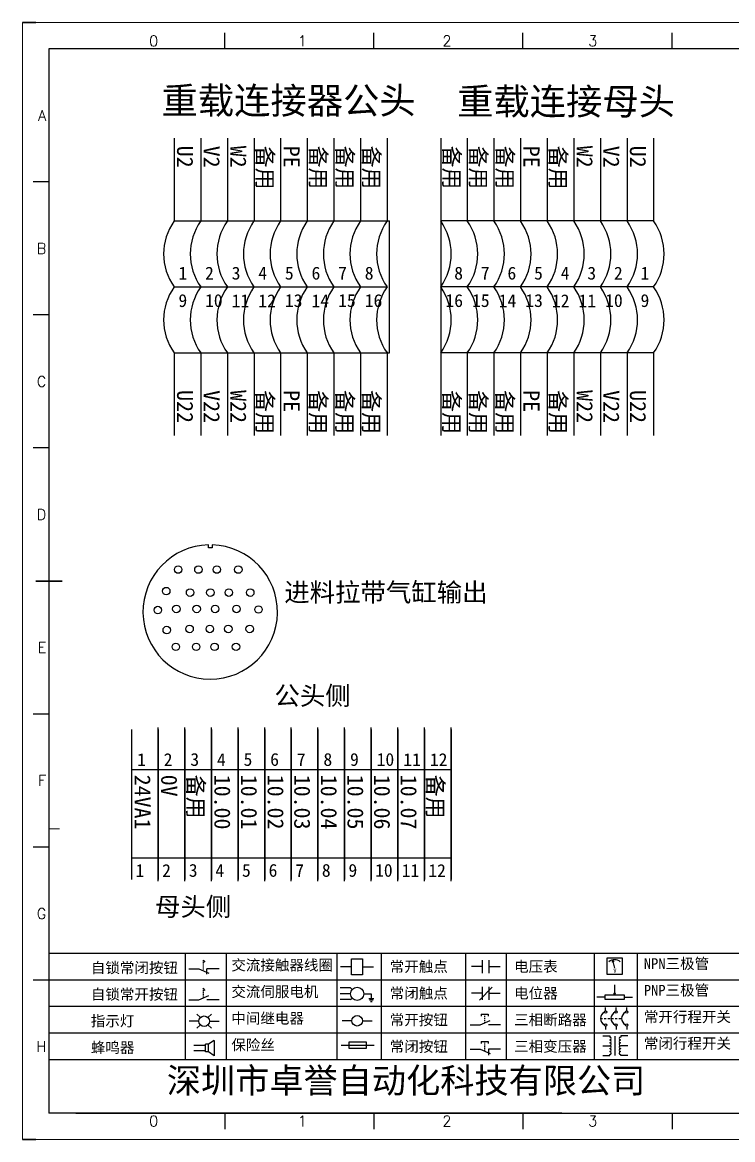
# Model space of a CAD drawing. Header units: millimetres. Extents: x -300 to 54435, y -106 to 60527.
# Drawn here: x 460.4 to 593.8, y 329.8 to 539.8 of the extents above; entities that cross this region are included whole.
import ezdxf
from ezdxf.enums import TextEntityAlignment as Align

# ---------------------------------------------------------------- set-up
doc = ezdxf.new("R2010")
doc.units = ezdxf.units.MM
doc.layers.add('AE_BOR', color=1, linetype='Continuous')
doc.layers.add('DESC', color=1, linetype='Continuous')
doc.styles.get("Standard").update_dxf_attribs({"font": ''})
doc.styles.add('WD', font='romans.shx', dxfattribs={"width": 0.8, "bigfont": 'gbcbig.shx'})
doc.styles.add('汉字', font='')
doc.styles.get('Standard').set_extended_font_data('SimSun')
doc.styles.get('汉字').set_extended_font_data('新宋体')

# ---------------------------------------------------------------- blocks, each defined once
blk = doc.blocks.new('*U4')
at = {"linetype": 'ByBlock'}
for p, q in [((-1909.23, -780.45), (-1909.23, -780.67)), ((-1909.23, -780.45), (-1908.92, -780.84)), ((-1909.23, -780.84), (-1909.23, -781.05)), ((-1911.92, -782.07), (-1910.06, -782.07)), ((-1910.06, -782.07), (-1908.18, -782.88)), ((-1909.23, -781.23), (-1909.23, -781.44)), ((-1909.23, -781.61), (-1909.23, -781.83)), ((-1909.23, -782), (-1909.23, -782.21)), ((-1909.23, -782.38), (-1909.23, -782.43)), ((-1908.52, -783.07), (-1908.52, -782.07)), ((-1906.25, -782.07), (-1908.52, -782.07))]:
    blk.add_line(p, q, dxfattribs=at)
blk = doc.blocks.new('*U6')
at = {"linetype": 'ByBlock'}
for p, q in [((-1908.88, -791.17), (-1909.23, -790.71)), ((-1909.23, -790.71), (-1909.23, -790.92)), ((-1909.23, -791.09), (-1909.23, -791.31)), ((-1909.23, -791.48), (-1909.23, -791.69)), ((-1911.92, -792.89), (-1910.06, -792.89)), ((-1910.06, -792.89), (-1908.18, -792.08)), ((-1909.23, -791.86), (-1909.23, -792.08)), ((-1909.23, -792.25), (-1909.23, -792.47)), ((-1906.25, -792.89), (-1908.52, -792.89))]:
    blk.add_line(p, q, dxfattribs=at)
blk = doc.blocks.new('蜂鸣器')
at = {"linetype": 'ByBlock'}
for p, q in [((-1907.17, -795.53), (-1908.25, -796.26)), ((-1907.17, -795.53), (-1907.17, -798.41)), ((-1908.8, -796.48), (-1911.01, -796.48)), ((-1908.8, -797.46), (-1911.01, -797.46)), ((-1908.25, -796.26), (-1908.8, -796.26)), ((-1908.8, -797.68), (-1908.8, -796.26)), ((-1908.25, -797.68), (-1908.8, -797.68)), ((-1908.25, -797.68), (-1908.25, -796.26)), ((-1907.17, -798.41), (-1908.25, -797.68))]:
    blk.add_line(p, q, dxfattribs=at)
blk = doc.blocks.new('指示灯')
at = {"linetype": 'ByBlock'}
for p, q in [((-1854.25, -776.92), (-1856.06, -776.92)), ((-1854.62, -775.59), (-1853.97, -776.23)), ((-1851.9, -775.59), (-1852.54, -776.23)), ((-1852.26, -776.92), (-1850.45, -776.92)), ((-1854.62, -778.25), (-1853.97, -777.61)), ((-1851.9, -778.25), (-1852.54, -777.61))]:
    blk.add_line(p, q, dxfattribs=at)
blk.add_circle((-1853.26, -776.92), 0.992, dxfattribs=at)
blk = doc.blocks.new('交流接触器线圈')
at = {"linetype": 'ByBlock'}
for p, q in [((-1880.82, -781.77), (-1882.87, -781.77)), ((-1878.72, -781.77), (-1876.67, -781.77))]:
    blk.add_line(p, q, dxfattribs=at)
blk.add_lwpolyline([(-1880.82, -780.28), (-1878.72, -780.28), (-1878.72, -783.26), (-1880.82, -783.26)], close=True, dxfattribs=at)
blk = doc.blocks.new('交流伺服电机')
at = {"linetype": 'ByBlock'}
for p, q in [((-1880.97, -785.75), (-1882.94, -785.75)), ((-1880.97, -786.85), (-1882.94, -786.85)), ((-1880.97, -785.75), (-1880.65, -786.03)), ((-1878.49, -786.85), (-1877.07, -786.85)), ((-1877.07, -786.85), (-1877.07, -787.72)), ((-1880.97, -787.94), (-1882.94, -787.94)), ((-1880.97, -787.94), (-1880.65, -787.67)), ((-1877.54, -787.72), (-1876.59, -787.72)), ((-1877.38, -788.01), (-1876.75, -788.01)), ((-1877.23, -788.29), (-1876.9, -788.29))]:
    blk.add_line(p, q, dxfattribs=at)
blk.add_circle((-1879.73, -786.85), 1.24, dxfattribs=at)
blk = doc.blocks.new('中间继电器')
at = {"linetype": 'ByBlock'}
for p, q in [((-1880.72, -791.92), (-1882.54, -791.92)), ((-1878.74, -791.92), (-1876.92, -791.92))]:
    blk.add_line(p, q, dxfattribs=at)
blk.add_circle((-1879.73, -791.92), 0.992, dxfattribs=at)
blk = doc.blocks.new('保险丝')
at = {"linetype": 'ByBlock'}
blk.add_line((-1882.72, -796.49), (-1876.55, -796.49), dxfattribs=at)
blk.add_lwpolyline([(-1881.2, -795.86), (-1878.06, -795.86), (-1878.06, -797.12), (-1881.2, -797.12)], close=True, dxfattribs=at)
blk = doc.blocks.new('常开按钮')
at = {"linetype": 'ByBlock'}
for p, q in [((-1910.06, -787.73), (-1908.18, -786.93)), ((-1909.9, -785.68), (-1908.56, -785.68)), ((-1909.9, -785.68), (-1909.9, -786.07)), ((-1909.23, -785.68), (-1909.23, -785.89)), ((-1909.23, -786.06), (-1909.23, -786.28)), ((-1909.23, -786.45), (-1909.23, -786.67)), ((-1909.23, -786.84), (-1909.23, -787.05)), ((-1909.23, -787.22), (-1909.23, -787.38)), ((-1908.56, -785.68), (-1908.56, -786.07)), ((-1911.92, -787.73), (-1910.06, -787.73)), ((-1906.25, -787.73), (-1908.52, -787.73))]:
    blk.add_line(p, q, dxfattribs=at)
blk = doc.blocks.new('常开触点')
at = {"linetype": 'ByBlock'}
for p, q in [((-1853.82, -782.99), (-1853.82, -780.56)), ((-1852.6, -782.99), (-1852.6, -780.56)), ((-1853.82, -781.77), (-1855.88, -781.77)), ((-1852.6, -781.77), (-1850.55, -781.77))]:
    blk.add_line(p, q, dxfattribs=at)
blk = doc.blocks.new('常闭触点')
at = {"linetype": 'ByBlock'}
for p, q in [((-1853.82, -786.77), (-1855.88, -786.77)), ((-1852.01, -785.66), (-1854.43, -788.1)), ((-1853.82, -787.99), (-1853.82, -785.56)), ((-1852.6, -787.99), (-1852.6, -785.56)), ((-1852.6, -786.77), (-1850.55, -786.77))]:
    blk.add_line(p, q, dxfattribs=at)
blk = doc.blocks.new('常闭按钮')
at = {"linetype": 'ByBlock'}
for p, q in [((-1854.11, -790.83), (-1852.77, -790.83)), ((-1854.11, -790.83), (-1854.11, -791.22)), ((-1853.44, -790.83), (-1853.44, -791.04)), ((-1853.44, -791.21), (-1853.44, -791.43)), ((-1853.44, -791.6), (-1853.44, -791.82)), ((-1852.77, -790.83), (-1852.77, -791.22)), ((-1856.13, -792.28), (-1854.28, -792.28)), ((-1854.28, -792.28), (-1852.4, -793.09)), ((-1853.44, -791.99), (-1853.44, -792.2)), ((-1853.44, -792.37), (-1853.44, -792.53)), ((-1850.47, -792.28), (-1852.73, -792.28)), ((-1852.73, -792.28), (-1852.73, -793.43))]:
    blk.add_line(p, q, dxfattribs=at)
blk = doc.blocks.new('电压表')
at = {"linetype": 'ByBlock'}
for p, q in [((-1814.84, -780.75), (-1814.91, -781.13)), ((-1814.6, -781.05), (-1814.91, -781.13)), ((-1814.84, -780.75), (-1814.46, -782.26)), ((-1814.84, -780.75), (-1814.6, -781.05))]:
    blk.add_line(p, q, dxfattribs=at)
blk.add_lwpolyline([(-1815.84, -780.34), (-1813.07, -780.34), (-1813.07, -783.49), (-1815.84, -783.49)], close=True, dxfattribs=at)
blk.add_arc((-1814.46, -782.26), 1.56, 46.8313, 133.1687, dxfattribs=at)
at = {"linetype": 'ByBlock', "insert": (-1814.7, -782.39), "char_height": 0.75, "width": 0.6768, "attachment_point": 1}
blk.add_mtext('V', dxfattribs=at)
blk = doc.blocks.new('电位器')
at = {"linetype": 'ByBlock'}
for p, q in [((-1814.45, -787.3), (-1814.45, -785.39)), ((-1814.45, -787.3), (-1814.62, -786.96)), ((-1814.62, -786.96), (-1814.27, -786.96)), ((-1814.45, -787.3), (-1814.27, -786.96)), ((-1816.21, -787.75), (-1817.79, -787.75)), ((-1812.68, -787.75), (-1811.1, -787.75))]:
    blk.add_line(p, q, dxfattribs=at)
blk.add_lwpolyline([(-1816.21, -787.3), (-1812.68, -787.3), (-1812.68, -788.2), (-1816.21, -788.2)], close=True, dxfattribs=at)
blk = doc.blocks.new('三相断路器')
at = {"linetype": 'ByBlock'}
for p, q in [((-1816.17, -790.33), (-1816.17, -789.7)), ((-1814.17, -790.33), (-1814.17, -789.7)), ((-1812.18, -790.33), (-1812.18, -789.7)), ((-1817.14, -791.74), (-1816.72, -791.74)), ((-1816.45, -791.74), (-1816.03, -791.74)), ((-1816.17, -793.19), (-1816.17, -793.83)), ((-1815.76, -791.74), (-1815.34, -791.74)), ((-1815.07, -791.74), (-1814.65, -791.74)), ((-1814.38, -791.74), (-1813.96, -791.74)), ((-1814.17, -793.19), (-1814.17, -793.83)), ((-1813.69, -791.74), (-1813.27, -791.74)), ((-1812.18, -793.19), (-1812.18, -793.83))]:
    blk.add_line(p, q, dxfattribs=at)
for centre in [(-1816.17, -790.55), (-1814.17, -790.55), (-1812.18, -790.55), (-1816.17, -792.98), (-1814.17, -792.98), (-1812.18, -792.98)]:
    blk.add_circle(centre, 0.219, dxfattribs=at)
for centre in [(-1815.81, -791.74), (-1813.82, -791.74), (-1811.83, -791.74)]:
    blk.add_arc(centre, 1.32, 115.5791, 244.4209, dxfattribs=at)
blk = doc.blocks.new('三相变压器')
at = {"linetype": 'ByBlock'}
for p, q in [((-1816.69, -795.03), (-1815.37, -795.03)), ((-1815.37, -795.03), (-1815.37, -795.24)), ((-1814.34, -798.7), (-1814.34, -795.04)), ((-1812, -795.03), (-1813.32, -795.03)), ((-1813.32, -795.03), (-1813.32, -795.24)), ((-1816.69, -796.87), (-1815.37, -796.87)), ((-1812, -796.87), (-1813.32, -796.87)), ((-1816.69, -798.71), (-1815.37, -798.71)), ((-1815.37, -798.71), (-1815.37, -798.5)), ((-1813.32, -798.71), (-1813.32, -798.5)), ((-1812, -798.71), (-1813.32, -798.71))]:
    blk.add_line(p, q, dxfattribs=at)
for centre, start, end in [((-1815.37, -795.51), 270, 90), ((-1815.37, -796.06), 270, 90), ((-1813.32, -795.51), 90, 270), ((-1813.32, -796.06), 90, 270), ((-1815.37, -796.6), 270, 90), ((-1815.37, -797.14), 270, 90), ((-1815.37, -797.68), 270, 90), ((-1815.37, -798.23), 270, 90), ((-1813.32, -796.6), 90, 270), ((-1813.32, -797.14), 90, 270), ((-1813.32, -797.68), 90, 270), ((-1813.32, -798.23), 90, 270)]:
    blk.add_arc(centre, 0.271, start, end, dxfattribs=at)

msp = doc.modelspace()

# ---------------------------------------------------------------- linework, layer by layer
at = {"color": 7}
for p, q in [((752.412, 534.848), (465.412, 534.848)), ((465.412, 534.848), (465.412, 334.848)), ((470.442, 334.848), (749.942, 334.848)), ((591.209, 334.848), (651.159, 334.848))]:
    msp.add_line(p, q, dxfattribs=at)
at = {"color": 7, "lineweight": 9, "ltscale": 0.1}
for p, q in [((465.412, 388.277), (467.412, 388.277)), ((561.747, 334.848), (591.209, 334.848)), ((589.851, 334.848), (589.851, 334.848)), ((589.851, 334.848), (589.851, 334.848)), ((589.851, 334.848), (589.851, 334.848)), ((589.851, 334.848), (589.851, 334.848))]:
    msp.add_line(p, q, dxfattribs=at)
at = {"color": 7, "linetype": 'ByBlock'}
for p, q in [((752.412, 364.848), (465.412, 364.848)), ((752.412, 359.848), (465.412, 359.848)), ((752.412, 354.848), (465.412, 354.848)), ((752.412, 349.848), (465.412, 349.848)), ((752.412, 344.848), (465.412, 344.848))]:
    msp.add_line(p, q, dxfattribs=at)
at = {"color": 7, "lineweight": -2}
for p, q in [((490.991, 364.848), (490.991, 344.848)), ((498.668, 364.848), (498.668, 344.848)), ((519.458, 364.848), (519.458, 344.848)), ((527.811, 364.848), (527.811, 344.848)), ((543.666, 364.848), (543.666, 344.848)), ((551.315, 364.848), (551.315, 344.848)), ((567.807, 364.848), (567.807, 344.848)), ((575.909, 364.848), (575.909, 344.848))]:
    msp.add_line(p, q, dxfattribs=at)
at = {"color": 7, "ltscale": 2}
msp.add_line((561.747, 334.848), (465.412, 334.848), dxfattribs=at)
msp.add_lwpolyline([(496.072, 441.652), (496.072, 441.061), (495.362, 441.061), (495.362, 441.652)])
for centre in [(489.668, 436.996), (493.476, 436.996), (496.94, 436.996), (500.966, 436.996), (487.435, 432.951), (491.917, 432.662), (495.725, 432.662), (499.189, 432.662), (503.215, 432.662), (485.851, 429.389), (489.342, 429.594), (493.15, 429.594), (496.615, 429.594), (500.64, 429.594), (504.763, 429.488), (487.534, 425.629), (491.818, 425.834), (495.626, 425.834), (499.09, 425.834), (503.116, 425.834), (489.243, 422.47), (493.051, 422.47), (496.516, 422.47), (500.541, 422.47)]:
    msp.add_circle(centre, 0.7)
msp.add_arc((495.698, 429.023), 12.63, 91.52621, 88.30187)
at = {"layer": 'AE_BOR', "color": 7, "lineweight": 30}
for p, q in [((462.942, 539.848), (460.409, 539.848)), ((462.912, 434.848), (467.912, 434.848)), ((460.409, 329.848), (462.942, 329.848))]:
    msp.add_line(p, q, dxfattribs=at)
at = {"layer": 'AE_BOR', "color": 7, "lineweight": 15}
for p, q in [((460.409, 539.848), (757.409, 539.848)), ((460.409, 329.848), (460.409, 539.848)), ((757.409, 329.848), (460.409, 329.848))]:
    msp.add_line(p, q, dxfattribs=at)
at = {"layer": 'AE_BOR', "color": 7}
for p, q in [((498.442, 534.848), (498.442, 537.848)), ((526.442, 534.848), (526.442, 537.848)), ((554.442, 534.848), (554.442, 537.848)), ((582.442, 534.848), (582.442, 537.848)), ((465.412, 509.848), (462.412, 509.848)), ((465.412, 484.848), (462.412, 484.848)), ((465.412, 459.848), (462.412, 459.848)), ((465.412, 409.848), (462.412, 409.848)), ((465.412, 384.848), (462.412, 384.848)), ((465.412, 359.848), (462.412, 359.848)), ((498.442, 334.848), (498.442, 331.848)), ((526.442, 334.848), (526.442, 331.848)), ((554.442, 334.848), (554.442, 331.848)), ((582.442, 334.848), (582.442, 331.848))]:
    msp.add_line(p, q, dxfattribs=at)
at = {"layer": 'DESC', "color": 0}
for p, q in [((488.92, 518.098), (488.92, 502.513)), ((493.92, 518.098), (493.92, 502.513)), ((498.92, 518.098), (498.92, 502.513)), ((503.92, 518.098), (503.92, 502.513)), ((508.92, 518.098), (508.92, 502.513)), ((513.92, 518.098), (513.92, 502.513)), ((518.92, 518.098), (518.92, 502.513)), ((523.92, 518.098), (523.92, 502.513)), ((528.92, 518.098), (528.92, 502.513)), ((538.986, 518.098), (538.986, 477.715)), ((543.986, 518.098), (543.986, 502.513)), ((548.986, 518.098), (548.986, 502.513)), ((553.986, 518.098), (553.986, 502.513)), ((558.986, 518.098), (558.986, 502.513)), ((563.986, 518.098), (563.986, 502.513)), ((568.986, 518.098), (568.986, 502.513)), ((573.986, 518.098), (573.986, 502.513)), ((578.986, 518.098), (578.986, 502.513)), ((488.92, 502.513), (529.396, 502.513)), ((529.396, 477.715), (529.396, 502.513)), ((578.986, 502.513), (538.986, 502.513)), ((488.92, 490.114), (528.92, 490.114)), ((523.92, 490.114), (528.92, 490.114)), ((578.986, 490.114), (538.986, 490.114)), ((543.986, 490.114), (538.986, 490.114)), ((488.92, 477.715), (488.92, 462.204)), ((488.92, 477.715), (529.396, 477.715)), ((493.92, 477.715), (493.92, 462.204)), ((498.92, 477.715), (498.92, 462.204)), ((503.92, 477.715), (503.92, 462.204)), ((508.92, 477.715), (508.92, 462.204)), ((513.92, 477.715), (513.92, 462.204)), ((518.92, 477.715), (518.92, 462.204)), ((523.92, 477.715), (523.92, 462.204)), ((528.92, 477.91), (528.92, 462.204)), ((538.986, 477.91), (538.986, 462.204)), ((578.986, 477.715), (538.986, 477.715)), ((543.986, 477.715), (543.986, 462.204)), ((548.986, 477.715), (548.986, 462.204)), ((553.986, 477.715), (553.986, 462.204)), ((558.986, 477.715), (558.986, 462.204)), ((563.986, 477.715), (563.986, 462.204)), ((568.986, 477.715), (568.986, 462.204)), ((573.986, 477.715), (573.986, 462.204)), ((578.986, 477.715), (578.986, 462.204)), ((480.932, 406.96), (480.932, 399.401)), ((485.932, 392.457), (485.932, 407.285)), ((485.932, 406.96), (485.932, 399.401)), ((490.932, 392.457), (490.932, 407.285)), ((490.932, 406.96), (490.932, 399.401)), ((495.932, 392.457), (495.932, 407.285)), ((495.932, 406.96), (495.932, 399.401)), ((500.932, 392.457), (500.932, 407.285)), ((500.932, 406.96), (500.932, 399.401)), ((505.932, 392.457), (505.932, 407.285)), ((505.932, 406.96), (505.932, 399.401)), ((510.932, 392.457), (510.932, 407.285)), ((510.932, 406.96), (510.932, 399.401)), ((515.932, 392.457), (515.932, 407.285)), ((515.932, 406.96), (515.932, 399.401)), ((520.932, 392.457), (520.932, 407.285)), ((520.932, 406.96), (520.932, 399.401)), ((525.932, 392.457), (525.932, 407.285)), ((525.932, 406.96), (525.932, 399.401)), ((530.932, 392.457), (530.932, 407.285)), ((530.932, 406.96), (530.932, 399.401)), ((535.932, 392.457), (535.932, 407.285)), ((535.932, 406.96), (535.932, 399.401)), ((540.932, 392.457), (540.932, 407.285)), ((540.932, 406.96), (540.932, 399.401)), ((480.932, 399.401), (480.932, 392.457)), ((480.932, 399.401), (485.932, 399.401)), ((485.932, 399.401), (485.932, 392.457)), ((485.932, 399.401), (490.932, 399.401)), ((490.932, 399.401), (490.932, 392.457)), ((490.932, 399.401), (495.932, 399.401)), ((495.932, 399.401), (495.932, 392.457)), ((495.932, 399.401), (500.932, 399.401)), ((500.932, 399.401), (500.932, 392.457)), ((500.932, 399.401), (505.932, 399.401)), ((505.932, 399.401), (505.932, 392.457)), ((505.932, 399.401), (510.932, 399.401)), ((510.932, 399.401), (510.932, 392.457)), ((510.932, 399.401), (515.932, 399.401)), ((515.932, 399.401), (515.932, 392.457)), ((515.932, 399.401), (520.932, 399.401)), ((520.932, 399.401), (520.932, 392.457)), ((520.932, 399.401), (525.932, 399.401)), ((525.932, 399.401), (525.932, 392.457)), ((525.932, 399.401), (530.932, 399.401)), ((530.932, 399.401), (530.932, 392.457)), ((530.932, 399.401), (535.932, 399.401)), ((535.932, 399.401), (535.932, 392.457)), ((535.932, 399.401), (540.932, 399.401)), ((540.932, 399.401), (540.932, 392.457)), ((480.932, 392.457), (480.932, 386.894)), ((485.932, 378.449), (485.932, 392.457)), ((485.932, 392.457), (485.932, 386.894)), ((490.932, 378.449), (490.932, 392.457)), ((490.932, 392.457), (490.932, 386.894)), ((495.932, 378.449), (495.932, 392.457)), ((495.932, 392.457), (495.932, 386.894)), ((500.932, 378.449), (500.932, 392.457)), ((500.932, 392.457), (500.932, 386.894)), ((505.932, 378.449), (505.932, 392.457)), ((505.932, 392.457), (505.932, 386.894)), ((510.932, 378.449), (510.932, 392.457)), ((510.932, 392.457), (510.932, 386.894)), ((515.932, 378.449), (515.932, 392.457)), ((515.932, 392.457), (515.932, 386.894)), ((520.932, 378.449), (520.932, 392.457)), ((520.932, 392.457), (520.932, 386.894)), ((525.932, 378.449), (525.932, 392.457)), ((525.932, 392.457), (525.932, 386.894)), ((530.932, 378.449), (530.932, 392.457)), ((530.932, 392.457), (530.932, 386.894)), ((535.932, 378.449), (535.932, 392.457)), ((535.932, 392.457), (535.932, 386.894)), ((540.932, 378.449), (540.932, 392.457)), ((540.932, 392.457), (540.932, 386.894)), ((480.932, 386.894), (480.932, 378.762)), ((485.932, 386.894), (485.932, 378.762)), ((490.932, 386.894), (490.932, 378.762)), ((495.932, 386.894), (495.932, 378.762)), ((500.932, 386.894), (500.932, 378.762)), ((505.932, 386.894), (505.932, 378.762)), ((510.932, 386.894), (510.932, 378.762)), ((515.932, 386.894), (515.932, 378.762)), ((520.932, 386.894), (520.932, 378.762)), ((525.932, 386.894), (525.932, 378.762)), ((530.932, 386.894), (530.932, 378.762)), ((535.932, 386.894), (535.932, 378.762)), ((540.932, 386.894), (540.932, 378.762)), ((480.932, 382.828), (485.932, 382.828)), ((485.932, 382.828), (490.932, 382.828)), ((490.932, 382.828), (495.932, 382.828)), ((495.932, 382.828), (500.932, 382.828)), ((500.932, 382.828), (505.932, 382.828)), ((505.932, 382.828), (510.932, 382.828)), ((510.932, 382.828), (515.932, 382.828)), ((515.932, 382.828), (520.932, 382.828)), ((520.932, 382.828), (525.932, 382.828)), ((525.932, 382.828), (530.932, 382.828)), ((530.932, 382.828), (535.932, 382.828)), ((535.932, 382.828), (540.932, 382.828))]:
    msp.add_line(p, q, dxfattribs=at)
for centre, start, end in [((497.682, 496.313), 144.7208, 215.2792), ((502.682, 496.313), 144.7208, 215.2792), ((507.682, 496.313), 144.7208, 215.2792), ((512.682, 496.313), 144.7208, 215.2792), ((517.682, 496.313), 144.7208, 215.2792), ((522.682, 496.313), 144.7208, 215.2792), ((527.682, 496.313), 144.7208, 215.2792), ((532.682, 496.313), 144.7208, 215.2792), ((537.682, 496.313), 144.7208, 215.2792), ((530.224, 496.313), 324.7208, 35.2792), ((535.224, 496.313), 324.7208, 35.2792), ((540.224, 496.313), 324.7208, 35.2792), ((545.224, 496.313), 324.7208, 35.2792), ((550.224, 496.313), 324.7208, 35.2792), ((555.224, 496.313), 324.7208, 35.2792), ((560.224, 496.313), 324.7208, 35.2792), ((565.224, 496.313), 324.7208, 35.2792), ((570.224, 496.313), 324.7208, 35.2792), ((497.682, 483.915), 144.7208, 215.2792), ((502.682, 483.915), 144.7208, 215.2792), ((507.682, 483.915), 144.7208, 215.2792), ((512.682, 483.915), 144.7208, 215.2792), ((517.682, 483.915), 144.7208, 215.2792), ((522.682, 483.915), 144.7208, 215.2792), ((527.682, 483.915), 144.7208, 215.2792), ((532.682, 483.915), 144.7208, 215.2792), ((537.682, 483.915), 144.7208, 215.2792), ((530.224, 483.915), 324.7208, 35.2792), ((535.224, 483.915), 324.7208, 35.2792), ((540.224, 483.915), 324.7208, 35.2792), ((545.224, 483.915), 324.7208, 35.2792), ((550.224, 483.915), 324.7208, 35.2792), ((555.224, 483.915), 324.7208, 35.2792), ((560.224, 483.915), 324.7208, 35.2792), ((565.224, 483.915), 324.7208, 35.2792), ((570.224, 483.915), 324.7208, 35.2792)]:
    msp.add_arc(centre, 10.734, start, end, dxfattribs=at)

# ---------------------------------------------------------------- block references
at = {"color": 7, "linetype": 'ByBlock'}
for name, p in [('*U4', (2403.6, 1144.025)), ('交流接触器线圈', (2403.025, 1144.117)), ('常开触点', (2400.679, 1144.145)), ('电压表', (2386.118, 1144.364)), ('*U6', (2403.6, 1149.025)), ('交流伺服电机', (2403.025, 1144.117)), ('常闭触点', (2400.679, 1144.145)), ('电位器', (2386.118, 1144.364)), ('指示灯', (2347.815, 1129.025)), ('中间继电器', (2403.025, 1144.117)), ('常开按钮', (2456.465, 1139.145)), ('三相断路器', (2386.118, 1144.364)), ('三相变压器', (2386.118, 1144.364)), ('蜂鸣器', (2403.6, 1144.025)), ('保险丝', (2403.025, 1144.117)), ('常闭按钮', (2400.679, 1139.145))]:
    msp.add_blockref(name, p, dxfattribs=at)

# ---------------------------------------------------------------- texts
at = {"lineweight": 0, "attachment_point": 1}
for s, insert, char_height, width in [('重载连接器公头', (486.551, 527.643), 5, 89.54305), ('重载连接母头', (542.075, 527.489), 5, 89.54305), ('进料拉带气缸输出', (509.602, 434.472), 3.5, 66.27598), ('公头侧', (507.756, 415.053), 3.5, 26.37916), ('母头侧', (485.321, 375.393), 3.5, 28.36544)]:
    msp.add_mtext(s, dxfattribs=dict(at, insert=insert, char_height=char_height, width=width))
at = {"color": 7, "attachment_point": 1, "rotation": 270}
for s, insert, char_height, width in [('W2', (502.493, 516.655), 3.024, 10.77808), ('W2', (567.559, 516.655), 3.024, 10.77808), ('U2', (492.493, 516.655), 3.024, 7.22783), ('V2', (497.493, 516.655), 3.024, 9.30901), ('备用', (507.493, 516.655), 3.024, 10.77808), ('PE', (512.493, 516.655), 3.024, 10.77808), ('备用', (517.493, 516.655), 3, 10.77808), ('备用', (522.493, 516.655), 3, 10.77808), ('备用', (527.493, 516.655), 3, 10.77808), ('备用', (542.559, 516.655), 3, 10.77808), ('备用', (547.559, 516.655), 3, 10.77808), ('备用', (552.559, 516.655), 3, 10.77808), ('PE', (557.559, 516.655), 3.024, 10.77808), ('备用', (562.559, 516.655), 3.024, 10.77808), ('V2', (572.559, 516.655), 3.024, 9.30901), ('U2', (577.559, 516.655), 3.024, 7.22783), ('U22', (492.493, 470.723), 3.024, 7.22783), ('V22', (497.493, 470.723), 3.024, 7.22783), ('W22', (502.493, 470.723), 3.024, 7.22783), ('备用', (507.493, 470.723), 3.024, 8.66017), ('PE', (512.493, 470.723), 3.024, 7.22783), ('备用', (517.493, 470.723), 3.024, 8.66017), ('备用', (522.493, 470.723), 3.024, 8.66017), ('备用', (527.493, 470.723), 3.024, 8.66017), ('备用', (542.559, 470.723), 3.024, 8.66017), ('备用', (547.559, 470.723), 3.024, 8.66017), ('备用', (552.559, 470.723), 3.024, 8.66017), ('PE', (557.559, 470.723), 3.024, 7.22783), ('备用', (562.559, 470.723), 3.024, 8.66017), ('W22', (567.559, 470.723), 3.024, 7.22783), ('V22', (572.559, 470.723), 3.024, 7.22783), ('U22', (577.559, 470.723), 3.024, 7.22783), ('24VA1', (484.505, 398.436), 3.024, 12.46445), ('0V', (489.505, 398.436), 3.024, 12.46445), ('备用', (494.505, 398.436), 3.024, 11.30014), ('10.00', (499.505, 398.436), 3.024, 12.46445), ('10.01', (504.505, 398.436), 3.024, 12.46445), ('10.02', (509.505, 398.436), 3.024, 12.46445), ('10.03', (514.505, 398.436), 3.024, 12.46445), ('10.04', (519.505, 398.436), 3.024, 12.46445), ('10.05', (524.505, 398.436), 3.024, 12.46445), ('10.06', (529.505, 398.436), 3.024, 12.46445), ('10.07', (534.505, 398.436), 3.024, 12.46445), ('备用', (539.505, 398.436), 3.024, 11.30014)]:
    msp.add_mtext(s, dxfattribs=dict(at, insert=insert, char_height=char_height, width=width))
at = {"color": 7, "width": 47.92444}
for s, insert, char_height, attachment_point in [('1 ', (489.729, 493.92), 2.4192, 1), ('2 ', (494.729, 493.92), 2.4192, 1), ('3', (499.729, 493.92), 2.419, 1), ('4 ', (504.729, 493.92), 2.4192, 1), ('5 ', (509.729, 493.92), 2.4192, 1), ('6 ', (514.729, 493.92), 2.4192, 1), ('7 ', (519.729, 493.92), 2.4192, 1), ('8 ', (524.729, 493.92), 2.4192, 1), ('8 ', (543.177, 493.92), 2.4192, 3), ('7 ', (548.177, 493.92), 2.4192, 3), ('6 ', (553.177, 493.92), 2.4192, 3), ('5 ', (558.177, 493.92), 2.4192, 3), ('4 ', (563.177, 493.92), 2.4192, 3), ('3', (568.177, 493.92), 2.419, 3), ('2 ', (573.177, 493.92), 2.4192, 3), ('1 ', (578.177, 493.92), 2.4192, 3), ('9 ', (489.729, 486.308), 2.4192, 7), ('10 ', (494.729, 486.308), 2.4192, 7), ('11 ', (499.729, 486.308), 2.4192, 7), ('12 ', (504.729, 486.308), 2.4192, 7), ('13 ', (509.729, 486.308), 2.4192, 7), ('14 ', (514.729, 486.308), 2.4192, 7), ('15 ', (519.729, 486.308), 2.4192, 7), ('16 ', (524.729, 486.308), 2.4192, 7), ('16 ', (543.177, 486.308), 2.4192, 9), ('15 ', (548.177, 486.308), 2.4192, 9), ('14 ', (553.177, 486.308), 2.4192, 9), ('13 ', (558.177, 486.308), 2.4192, 9), ('12 ', (563.177, 486.308), 2.4192, 9), ('11 ', (568.177, 486.308), 2.4192, 9), ('10 ', (573.177, 486.308), 2.4192, 9), ('9 ', (578.177, 486.308), 2.4192, 9), ('1 ', (481.965, 400.06), 2.4192, 7), ('2 ', (486.965, 400.06), 2.4192, 7), ('3', (491.965, 400.06), 2.419, 7), ('4 ', (496.965, 400.06), 2.4192, 7), ('5 ', (501.965, 400.06), 2.4192, 7), ('6 ', (506.965, 400.06), 2.4192, 7), ('7 ', (511.965, 400.06), 2.4192, 7), ('8 ', (516.965, 400.06), 2.4192, 7), ('9 ', (521.965, 400.06), 2.4192, 7), ('10', (526.965, 400.06), 2.4192, 7), ('11 ', (531.965, 400.06), 2.4192, 7), ('12 ', (536.965, 400.06), 2.4192, 7), ('1 ', (481.667, 379.215), 2.4192, 7), ('2 ', (486.667, 379.215), 2.4192, 7), ('3', (491.667, 379.215), 2.419, 7), ('4 ', (496.667, 379.215), 2.4192, 7), ('5 ', (501.667, 379.215), 2.4192, 7), ('6 ', (506.667, 379.215), 2.4192, 7), ('7 ', (511.667, 379.215), 2.4192, 7), ('8 ', (516.667, 379.215), 2.4192, 7), ('9 ', (521.667, 379.215), 2.4192, 7), ('10', (526.667, 379.215), 2.4192, 7), ('11 ', (531.667, 379.215), 2.4192, 7), ('12 ', (536.667, 379.215), 2.4192, 7)]:
    msp.add_mtext(s, dxfattribs=dict(at, insert=insert, char_height=char_height, attachment_point=attachment_point))
at = {"color": 7, "char_height": 2, "attachment_point": 1, "style": '汉字'}
for s, insert in [('{\\fKaiTi_GB2312|b0|i0|c134|p49;自锁常闭按钮}', (473.268, 363.163)), ('{\\fKaiTi_GB2312|b0|i0|c134|p49;交流接触器线圈}', (499.662, 363.657)), ('{\\fKaiTi_GB2312|b0|i0|c134|p49;常开触点}', (529.416, 363.37)), ('{\\fKaiTi_GB2312|b0|i0|c134|p49;电压表}', (552.776, 363.379)), ('{\\fKaiTi_GB2312|b0|i0|c134|p49;NPN三极管}', (577.142, 363.94)), ('{\\fKaiTi_GB2312|b0|i0|c134|p49;PNP三极管}', (577.142, 358.94)), ('{\\fKaiTi_GB2312|b0|i0|c134|p49;自锁常开按钮}', (473.268, 358.163)), ('{\\fKaiTi_GB2312|b0|i0|c134|p49;交流伺服电机}', (499.662, 358.657)), ('{\\fKaiTi_GB2312|b0|i0|c134|p49;常闭触点}', (529.416, 358.37)), ('{\\fKaiTi_GB2312|b0|i0|c134|p49;电位器}', (552.776, 358.379)), ('{\\fKaiTi_GB2312|b0|i0|c134|p49;指示灯}', (473.268, 353.163)), ('{\\fKaiTi_GB2312|b0|i0|c134|p49;中间继电器}', (499.662, 353.657)), ('{\\fKaiTi_GB2312|b0|i0|c134|p49;常开按钮}', (529.416, 353.37)), ('{\\fKaiTi_GB2312|b0|i0|c134|p49;三相断路器}', (552.776, 353.379)), ('{\\fKaiTi_GB2312|b0|i0|c134|p49;常开行程开关}', (577.142, 353.94)), ('{\\fKaiTi_GB2312|b0|i0|c134|p49;保险丝}', (499.662, 348.657)), ('{\\fKaiTi_GB2312|b0|i0|c134|p49;常闭按钮}', (529.416, 348.37)), ('{\\fKaiTi_GB2312|b0|i0|c134|p49;三相变压器}', (552.776, 348.379)), ('{\\fKaiTi_GB2312|b0|i0|c134|p49;常闭行程开关}', (577.142, 348.94)), ('{\\fKaiTi_GB2312|b0|i0|c134|p49;蜂鸣器}', (473.268, 348.163))]:
    msp.add_mtext(s, dxfattribs=dict(at, insert=insert))
at = {"color": 7, "lineweight": -2, "insert": (487.545, 343.319), "char_height": 4.70644, "width": 96.11383, "attachment_point": 1}
msp.add_mtext('深圳市卓誉自动化科技有限公司', dxfattribs=at)
at = {"layer": 'AE_BOR', "color": 7, "style": 'WD'}
for s, p in [('0', (485.079, 535.348)), ('1', (513.004, 535.348)), ('2', (540.154, 535.348)), ('3', (567.554, 535.348)), ('0', (485.079, 332.348)), ('1', (513.004, 332.348)), ('2', (540.154, 332.348)), ('3', (567.554, 332.348))]:
    msp.add_text(s, height=2, dxfattribs=at).set_placement(p, align=Align.CENTER)
for s, p in [('A', (464.912, 522.348)), ('B', (464.912, 497.348)), ('C', (464.912, 472.348)), ('D', (464.912, 447.348)), ('E', (464.912, 422.348)), ('F', (464.912, 397.348)), ('G', (464.912, 372.348)), ('H', (464.912, 347.348))]:
    msp.add_text(s, height=2, dxfattribs=at).set_placement(p, align=Align.MIDDLE_RIGHT)

doc.saveas('drawing.dxf')
